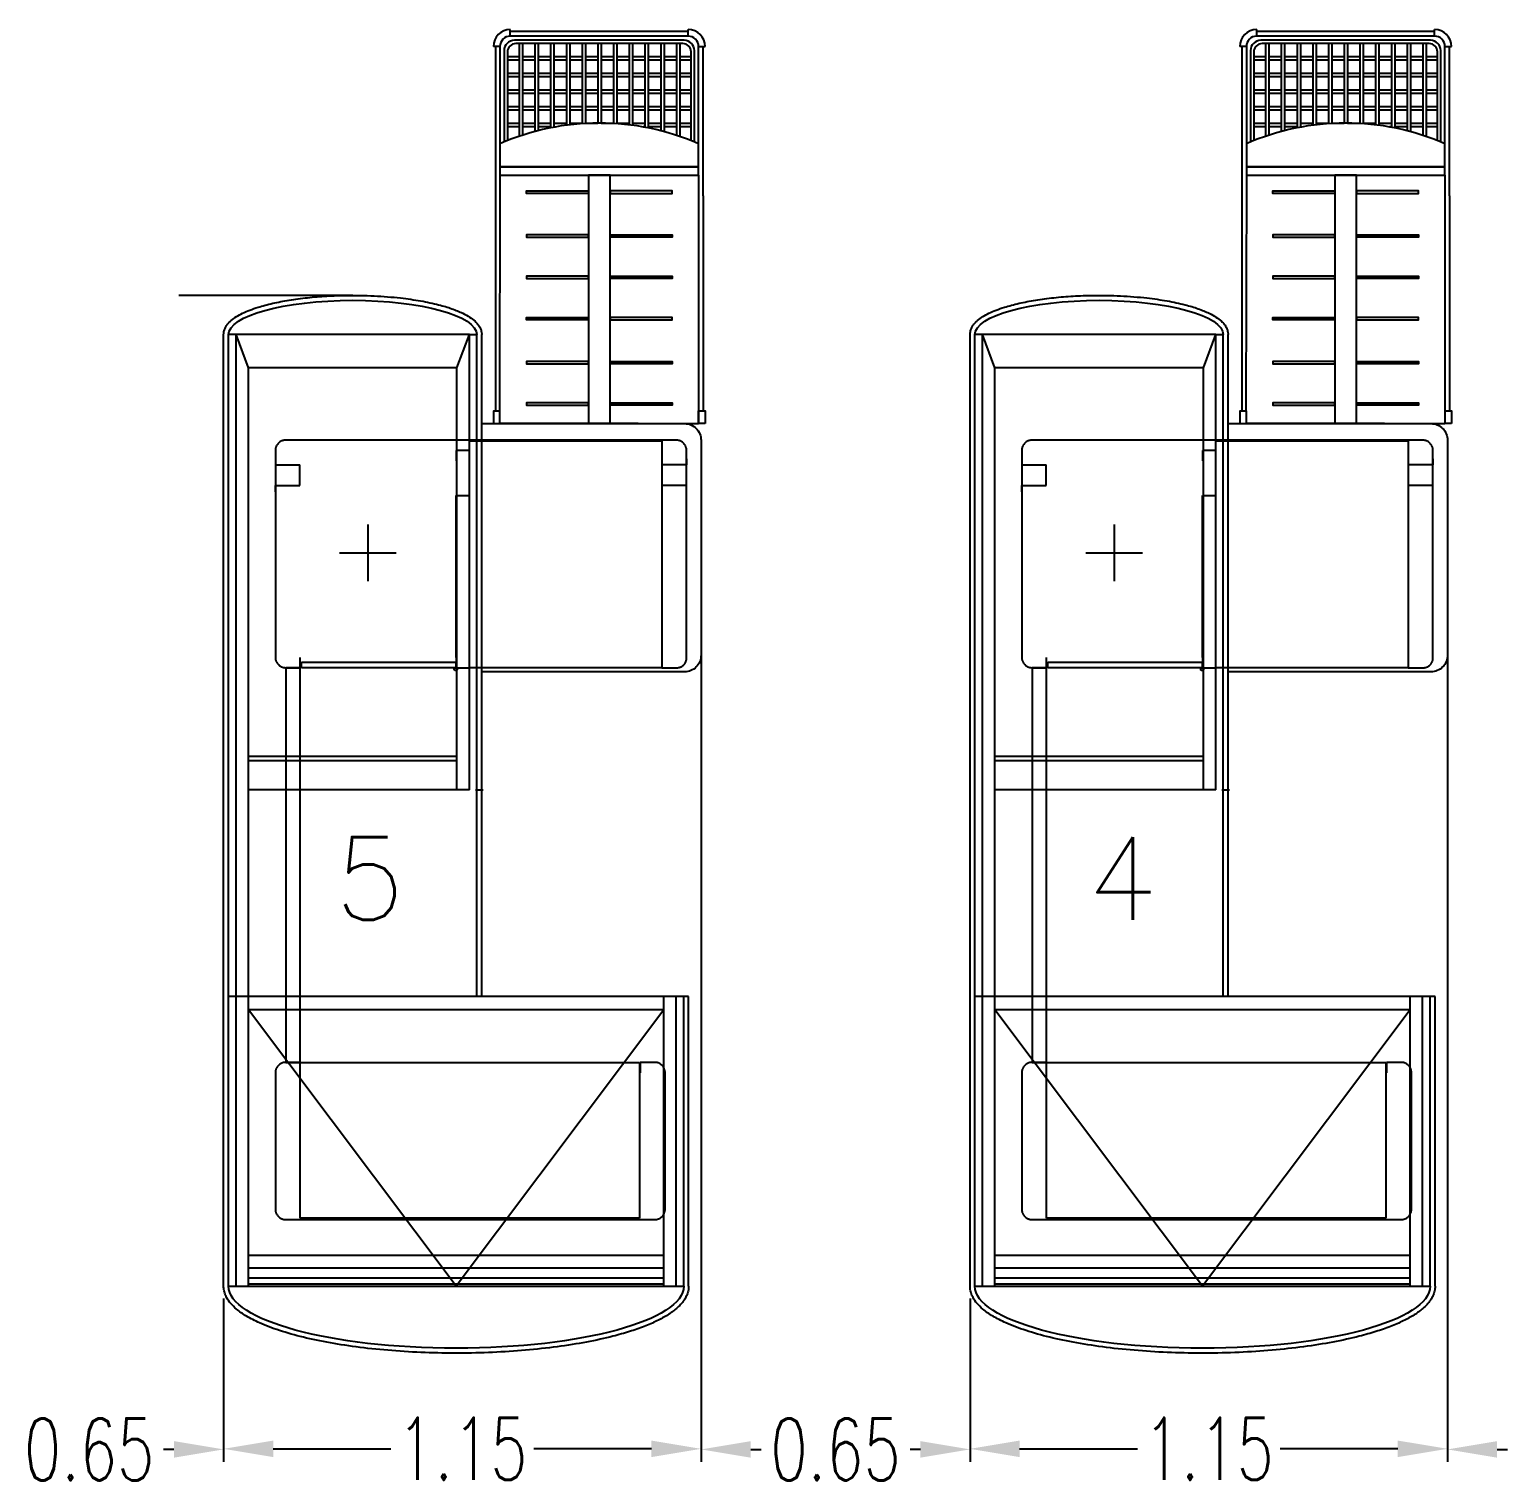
# Model space of a CAD drawing. Header units: millimetres. Extents: x -434 to 213, y 66 to 172.
# Drawn here: x 148.772 to 152.344, y 137.946 to 141.453 of the extents above; entities that cross this region are included whole.
import ezdxf

# ---------------------------------------------------------------- set-up
doc = ezdxf.new("R2010")
doc.units = ezdxf.units.MM
doc.linetypes.add('CENTER', pattern=[50.8, 31.75, -6.35, 6.35, -6.35])
doc.linetypes.add('DASHED', pattern=[0.75, 0.5, -0.25])
doc.styles.add('INOXI', font='romans.shx', dxfattribs={"width": 0.7, "height": 0.15})
doc.styles.add('ROMANS', font='ROMANS.SHX', dxfattribs={"width": 0.8, "height": 0.2})

msp = doc.modelspace()

# ---------------------------------------------------------------- linework, layer by layer
at = {"color": 8}
for p, q in [((149.9342, 141.437), (149.9342, 141.453)), ((150.3642, 141.437), (150.3642, 141.453)), ((151.7382, 141.437), (151.7382, 141.453)), ((152.1682, 141.437), (152.1682, 141.453)), ((150.3642, 141.448), (149.9342, 141.448)), ((150.3642, 141.437), (149.9342, 141.437)), ((150.3542, 141.427), (149.9442, 141.427)), ((150.3512, 141.419), (149.9472, 141.419)), ((149.9557, 141.419), (149.9557, 141.195)), ((149.9637, 141.419), (149.9637, 141.1977)), ((149.9937, 141.419), (149.9937, 141.2065)), ((150.0017, 141.419), (150.0017, 141.2086)), ((150.0317, 141.419), (150.0317, 141.2154)), ((150.0397, 141.419), (150.0397, 141.217)), ((150.0697, 141.419), (150.0697, 141.2217)), ((150.0777, 141.419), (150.0777, 141.2227)), ((150.1077, 141.419), (150.1077, 141.2256)), ((150.1157, 141.419), (150.1157, 141.2261)), ((150.1457, 141.419), (150.1457, 141.227)), ((150.1537, 141.419), (150.1537, 141.227)), ((150.1837, 141.419), (150.1837, 141.226)), ((150.1917, 141.419), (150.1917, 141.2255)), ((150.2217, 141.419), (150.2217, 141.2226)), ((150.2297, 141.419), (150.2297, 141.2216)), ((150.2597, 141.419), (150.2597, 141.2168)), ((150.2677, 141.419), (150.2677, 141.2152)), ((150.2977, 141.419), (150.2977, 141.2084)), ((150.3057, 141.419), (150.3057, 141.2063)), ((150.3357, 141.419), (150.3357, 141.1973)), ((150.3437, 141.419), (150.3437, 141.1947)), ((150.3437, 141.419), (150.3437, 141.1947)), ((150.3437, 141.419), (150.3437, 141.1947)), ((152.1682, 141.448), (151.7382, 141.448)), ((152.1682, 141.437), (151.7382, 141.437)), ((152.1582, 141.427), (151.7482, 141.427)), ((152.1552, 141.419), (151.7512, 141.419)), ((151.7597, 141.419), (151.7597, 141.195)), ((151.7677, 141.419), (151.7677, 141.1977)), ((151.7977, 141.419), (151.7977, 141.2065)), ((151.8057, 141.419), (151.8057, 141.2086)), ((151.8357, 141.419), (151.8357, 141.2154)), ((151.8437, 141.419), (151.8437, 141.217)), ((151.8737, 141.419), (151.8737, 141.2217)), ((151.8817, 141.419), (151.8817, 141.2227)), ((151.9117, 141.419), (151.9117, 141.2256)), ((151.9197, 141.419), (151.9197, 141.2261)), ((151.9497, 141.419), (151.9497, 141.227)), ((151.9577, 141.419), (151.9577, 141.227)), ((151.9877, 141.419), (151.9877, 141.226)), ((151.9957, 141.419), (151.9957, 141.2255)), ((152.0257, 141.419), (152.0257, 141.2226)), ((152.0337, 141.419), (152.0337, 141.2216)), ((152.0637, 141.419), (152.0637, 141.2168)), ((152.0717, 141.419), (152.0717, 141.2152)), ((152.1017, 141.419), (152.1017, 141.2084)), ((152.1097, 141.419), (152.1097, 141.2063)), ((152.1397, 141.419), (152.1397, 141.1973)), ((152.1477, 141.419), (152.1477, 141.1947)), ((152.1477, 141.419), (152.1477, 141.1947)), ((152.1477, 141.419), (152.1477, 141.1947)), ((149.9092, 141.412), (149.8932, 141.412)), ((149.8982, 141.412), (149.8982, 141.0509)), ((149.9092, 141.412), (149.9092, 141.177)), ((149.9192, 141.402), (149.9192, 141.1813)), ((149.9272, 141.399), (149.9272, 141.1845)), ((149.9557, 141.3867), (149.9272, 141.3867)), ((149.9937, 141.3867), (149.9637, 141.3867)), ((150.0317, 141.3867), (150.0017, 141.3867)), ((150.0697, 141.3867), (150.0397, 141.3867)), ((150.1077, 141.3867), (150.0777, 141.3867)), ((150.1457, 141.3867), (150.1157, 141.3867)), ((150.1837, 141.3867), (150.1537, 141.3867)), ((150.2217, 141.3867), (150.1917, 141.3867)), ((150.2597, 141.3867), (150.2297, 141.3867)), ((150.2977, 141.3867), (150.2677, 141.3867)), ((150.3357, 141.3867), (150.3057, 141.3867)), ((150.3712, 141.3867), (150.3437, 141.3867)), ((150.3712, 141.1845), (150.3712, 141.399)), ((150.3792, 141.1813), (150.3792, 141.402)), ((150.3892, 141.177), (150.3892, 141.412)), ((150.3892, 141.412), (150.4052, 141.412)), ((150.4002, 141.0509), (150.4002, 141.412)), ((151.7132, 141.412), (151.6972, 141.412)), ((151.7022, 141.412), (151.7022, 141.0509)), ((151.7132, 141.412), (151.7132, 141.177)), ((151.7232, 141.402), (151.7232, 141.1813)), ((151.7312, 141.399), (151.7312, 141.1845)), ((151.7597, 141.3867), (151.7312, 141.3867)), ((151.7977, 141.3867), (151.7677, 141.3867)), ((151.8357, 141.3867), (151.8057, 141.3867)), ((151.8737, 141.3867), (151.8437, 141.3867)), ((151.9117, 141.3867), (151.8817, 141.3867)), ((151.9497, 141.3867), (151.9197, 141.3867)), ((151.9877, 141.3867), (151.9577, 141.3867)), ((152.0257, 141.3867), (151.9957, 141.3867)), ((152.0637, 141.3867), (152.0337, 141.3867)), ((152.1017, 141.3867), (152.0717, 141.3867)), ((152.1397, 141.3867), (152.1097, 141.3867)), ((152.1752, 141.3867), (152.1477, 141.3867)), ((152.1752, 141.1845), (152.1752, 141.399)), ((152.1832, 141.1813), (152.1832, 141.402)), ((152.1932, 141.177), (152.1932, 141.412)), ((152.1932, 141.412), (152.2092, 141.412)), ((152.2042, 141.0509), (152.2042, 141.412)), ((149.9557, 141.3787), (149.9272, 141.3787)), ((149.9557, 141.3464), (149.9272, 141.3464)), ((149.9937, 141.3787), (149.9637, 141.3787)), ((149.9937, 141.3464), (149.9637, 141.3464)), ((150.0317, 141.3787), (150.0017, 141.3787)), ((150.0317, 141.3464), (150.0017, 141.3464)), ((150.0697, 141.3787), (150.0397, 141.3787)), ((150.0697, 141.3464), (150.0397, 141.3464)), ((150.1077, 141.3787), (150.0777, 141.3787)), ((150.1077, 141.3464), (150.0777, 141.3464)), ((150.1457, 141.3787), (150.1157, 141.3787)), ((150.1457, 141.3464), (150.1157, 141.3464)), ((150.1837, 141.3787), (150.1537, 141.3787)), ((150.1837, 141.3464), (150.1537, 141.3464)), ((150.2217, 141.3787), (150.1917, 141.3787)), ((150.2217, 141.3464), (150.1917, 141.3464)), ((150.2597, 141.3787), (150.2297, 141.3787)), ((150.2597, 141.3464), (150.2297, 141.3464)), ((150.2977, 141.3787), (150.2677, 141.3787)), ((150.2977, 141.3464), (150.2677, 141.3464)), ((150.3357, 141.3787), (150.3057, 141.3787)), ((150.3357, 141.3464), (150.3057, 141.3464)), ((150.3712, 141.3787), (150.3437, 141.3787)), ((150.3712, 141.3464), (150.3437, 141.3464)), ((151.7597, 141.3787), (151.7312, 141.3787)), ((151.7597, 141.3464), (151.7312, 141.3464)), ((151.7977, 141.3787), (151.7677, 141.3787)), ((151.7977, 141.3464), (151.7677, 141.3464)), ((151.8357, 141.3787), (151.8057, 141.3787)), ((151.8357, 141.3464), (151.8057, 141.3464)), ((151.8737, 141.3787), (151.8437, 141.3787)), ((151.8737, 141.3464), (151.8437, 141.3464)), ((151.9117, 141.3787), (151.8817, 141.3787)), ((151.9117, 141.3464), (151.8817, 141.3464)), ((151.9497, 141.3787), (151.9197, 141.3787)), ((151.9497, 141.3464), (151.9197, 141.3464)), ((151.9877, 141.3787), (151.9577, 141.3787)), ((151.9877, 141.3464), (151.9577, 141.3464)), ((152.0257, 141.3787), (151.9957, 141.3787)), ((152.0257, 141.3464), (151.9957, 141.3464)), ((152.0637, 141.3787), (152.0337, 141.3787)), ((152.0637, 141.3464), (152.0337, 141.3464)), ((152.1017, 141.3787), (152.0717, 141.3787)), ((152.1017, 141.3464), (152.0717, 141.3464)), ((152.1397, 141.3787), (152.1097, 141.3787)), ((152.1397, 141.3464), (152.1097, 141.3464)), ((152.1752, 141.3787), (152.1477, 141.3787)), ((152.1752, 141.3464), (152.1477, 141.3464)), ((149.9557, 141.3384), (149.9272, 141.3384)), ((149.9937, 141.3384), (149.9637, 141.3384)), ((150.0317, 141.3384), (150.0017, 141.3384)), ((150.0697, 141.3384), (150.0397, 141.3384)), ((150.1077, 141.3384), (150.0777, 141.3384)), ((150.1457, 141.3384), (150.1157, 141.3384)), ((150.1837, 141.3384), (150.1537, 141.3384)), ((150.2217, 141.3384), (150.1917, 141.3384)), ((150.2597, 141.3384), (150.2297, 141.3384)), ((150.2977, 141.3384), (150.2677, 141.3384)), ((150.3357, 141.3384), (150.3057, 141.3384)), ((150.3712, 141.3384), (150.3437, 141.3384)), ((151.7597, 141.3384), (151.7312, 141.3384)), ((151.7977, 141.3384), (151.7677, 141.3384)), ((151.8357, 141.3384), (151.8057, 141.3384)), ((151.8737, 141.3384), (151.8437, 141.3384)), ((151.9117, 141.3384), (151.8817, 141.3384)), ((151.9497, 141.3384), (151.9197, 141.3384)), ((151.9877, 141.3384), (151.9577, 141.3384)), ((152.0257, 141.3384), (151.9957, 141.3384)), ((152.0637, 141.3384), (152.0337, 141.3384)), ((152.1017, 141.3384), (152.0717, 141.3384)), ((152.1397, 141.3384), (152.1097, 141.3384)), ((152.1752, 141.3384), (152.1477, 141.3384)), ((149.9557, 141.3062), (149.9272, 141.3062)), ((149.9557, 141.2982), (149.9272, 141.2982)), ((149.9937, 141.3062), (149.9637, 141.3062)), ((149.9937, 141.2982), (149.9637, 141.2982)), ((150.0317, 141.3062), (150.0017, 141.3062)), ((150.0317, 141.2982), (150.0017, 141.2982)), ((150.0697, 141.3062), (150.0397, 141.3062)), ((150.0697, 141.2982), (150.0397, 141.2982)), ((150.1077, 141.3062), (150.0777, 141.3062)), ((150.1077, 141.2982), (150.0777, 141.2982)), ((150.1457, 141.3062), (150.1157, 141.3062)), ((150.1457, 141.2982), (150.1157, 141.2982)), ((150.1837, 141.3062), (150.1537, 141.3062)), ((150.1837, 141.2982), (150.1537, 141.2982)), ((150.2217, 141.3062), (150.1917, 141.3062)), ((150.2217, 141.2982), (150.1917, 141.2982)), ((150.2597, 141.3062), (150.2297, 141.3062)), ((150.2597, 141.2982), (150.2297, 141.2982)), ((150.2977, 141.3062), (150.2677, 141.3062)), ((150.2977, 141.2982), (150.2677, 141.2982)), ((150.3357, 141.3062), (150.3057, 141.3062)), ((150.3357, 141.2982), (150.3057, 141.2982)), ((150.3712, 141.3062), (150.3437, 141.3062)), ((150.3712, 141.2982), (150.3437, 141.2982)), ((151.7597, 141.3062), (151.7312, 141.3062)), ((151.7597, 141.2982), (151.7312, 141.2982)), ((151.7977, 141.3062), (151.7677, 141.3062)), ((151.7977, 141.2982), (151.7677, 141.2982)), ((151.8357, 141.3062), (151.8057, 141.3062)), ((151.8357, 141.2982), (151.8057, 141.2982)), ((151.8737, 141.3062), (151.8437, 141.3062)), ((151.8737, 141.2982), (151.8437, 141.2982)), ((151.9117, 141.3062), (151.8817, 141.3062)), ((151.9117, 141.2982), (151.8817, 141.2982)), ((151.9497, 141.3062), (151.9197, 141.3062)), ((151.9497, 141.2982), (151.9197, 141.2982)), ((151.9877, 141.3062), (151.9577, 141.3062)), ((151.9877, 141.2982), (151.9577, 141.2982)), ((152.0257, 141.3062), (151.9957, 141.3062)), ((152.0257, 141.2982), (151.9957, 141.2982)), ((152.0637, 141.3062), (152.0337, 141.3062)), ((152.0637, 141.2982), (152.0337, 141.2982)), ((152.1017, 141.3062), (152.0717, 141.3062)), ((152.1017, 141.2982), (152.0717, 141.2982)), ((152.1397, 141.3062), (152.1097, 141.3062)), ((152.1397, 141.2982), (152.1097, 141.2982)), ((152.1752, 141.3062), (152.1477, 141.3062)), ((152.1752, 141.2982), (152.1477, 141.2982)), ((149.9557, 141.2659), (149.9272, 141.2659)), ((149.9557, 141.2579), (149.9272, 141.2579)), ((149.9937, 141.2659), (149.9637, 141.2659)), ((149.9937, 141.2579), (149.9637, 141.2579)), ((150.0317, 141.2659), (150.0017, 141.2659)), ((150.0317, 141.2579), (150.0017, 141.2579)), ((150.0697, 141.2659), (150.0397, 141.2659)), ((150.0697, 141.2579), (150.0397, 141.2579)), ((150.1077, 141.2659), (150.0777, 141.2659)), ((150.1077, 141.2579), (150.0777, 141.2579)), ((150.1457, 141.2659), (150.1157, 141.2659)), ((150.1457, 141.2579), (150.1157, 141.2579)), ((150.1837, 141.2659), (150.1537, 141.2659)), ((150.1837, 141.2579), (150.1537, 141.2579)), ((150.2217, 141.2659), (150.1917, 141.2659)), ((150.2217, 141.2579), (150.1917, 141.2579)), ((150.2597, 141.2659), (150.2297, 141.2659)), ((150.2597, 141.2579), (150.2297, 141.2579)), ((150.2977, 141.2659), (150.2677, 141.2659)), ((150.2977, 141.2579), (150.2677, 141.2579)), ((150.3357, 141.2659), (150.3057, 141.2659)), ((150.3357, 141.2579), (150.3057, 141.2579)), ((150.3712, 141.2659), (150.3437, 141.2659)), ((150.3712, 141.2579), (150.3437, 141.2579)), ((151.7597, 141.2659), (151.7312, 141.2659)), ((151.7597, 141.2579), (151.7312, 141.2579)), ((151.7977, 141.2659), (151.7677, 141.2659)), ((151.7977, 141.2579), (151.7677, 141.2579)), ((151.8357, 141.2659), (151.8057, 141.2659)), ((151.8357, 141.2579), (151.8057, 141.2579)), ((151.8737, 141.2659), (151.8437, 141.2659)), ((151.8737, 141.2579), (151.8437, 141.2579)), ((151.9117, 141.2659), (151.8817, 141.2659)), ((151.9117, 141.2579), (151.8817, 141.2579)), ((151.9497, 141.2659), (151.9197, 141.2659)), ((151.9497, 141.2579), (151.9197, 141.2579)), ((151.9877, 141.2659), (151.9577, 141.2659)), ((151.9877, 141.2579), (151.9577, 141.2579)), ((152.0257, 141.2659), (151.9957, 141.2659)), ((152.0257, 141.2579), (151.9957, 141.2579)), ((152.0637, 141.2659), (152.0337, 141.2659)), ((152.0637, 141.2579), (152.0337, 141.2579)), ((152.1017, 141.2659), (152.0717, 141.2659)), ((152.1017, 141.2579), (152.0717, 141.2579)), ((152.1397, 141.2659), (152.1097, 141.2659)), ((152.1397, 141.2579), (152.1097, 141.2579)), ((152.1752, 141.2659), (152.1477, 141.2659)), ((152.1752, 141.2579), (152.1477, 141.2579)), ((149.9557, 141.2256), (149.9272, 141.2256)), ((149.9557, 141.2176), (149.9272, 141.2176)), ((149.9937, 141.2256), (149.9637, 141.2256)), ((149.9937, 141.2176), (149.9637, 141.2176)), ((150.0317, 141.2256), (150.0017, 141.2256)), ((150.0317, 141.2176), (150.0017, 141.2176)), ((150.0697, 141.2256), (150.0397, 141.2256)), ((150.1077, 141.2256), (150.0777, 141.2256)), ((150.1457, 141.2256), (150.1157, 141.2256)), ((150.1837, 141.2256), (150.1537, 141.2256)), ((150.2217, 141.2256), (150.1917, 141.2256)), ((150.2597, 141.2256), (150.2297, 141.2256)), ((150.2597, 141.2176), (150.2553, 141.2176)), ((150.2977, 141.2256), (150.2677, 141.2256)), ((150.2977, 141.2176), (150.2677, 141.2176)), ((150.3357, 141.2256), (150.3057, 141.2256)), ((150.3357, 141.2176), (150.3057, 141.2176)), ((150.3712, 141.2256), (150.3437, 141.2256)), ((150.3712, 141.2176), (150.3437, 141.2176)), ((151.7597, 141.2256), (151.7312, 141.2256)), ((151.7597, 141.2176), (151.7312, 141.2176)), ((151.7977, 141.2256), (151.7677, 141.2256)), ((151.7977, 141.2176), (151.7677, 141.2176)), ((151.8357, 141.2256), (151.8057, 141.2256)), ((151.8357, 141.2176), (151.8057, 141.2176)), ((151.8737, 141.2256), (151.8437, 141.2256)), ((151.9117, 141.2256), (151.8817, 141.2256)), ((151.9497, 141.2256), (151.9197, 141.2256)), ((151.9877, 141.2256), (151.9577, 141.2256)), ((152.0257, 141.2256), (151.9957, 141.2256)), ((152.0637, 141.2256), (152.0337, 141.2256)), ((152.0637, 141.2176), (152.0593, 141.2176)), ((152.1017, 141.2256), (152.0717, 141.2256)), ((152.1017, 141.2176), (152.0717, 141.2176)), ((152.1397, 141.2256), (152.1097, 141.2256)), ((152.1397, 141.2176), (152.1097, 141.2176)), ((152.1752, 141.2256), (152.1477, 141.2256)), ((152.1752, 141.2176), (152.1477, 141.2176)), ((149.9092, 141.177), (149.9092, 141.101)), ((149.9292, 141.1853), (149.9272, 141.1853)), ((150.3712, 141.1853), (150.3692, 141.1853)), ((150.3892, 141.101), (150.3892, 141.177)), ((151.7132, 141.177), (151.7132, 141.101)), ((151.7332, 141.1853), (151.7312, 141.1853)), ((152.1752, 141.1853), (152.1732, 141.1853)), ((152.1932, 141.101), (152.1932, 141.177)), ((149.9092, 141.101), (149.9082, 140.5305)), ((149.9092, 141.121), (150.3892, 141.121)), ((150.3892, 141.121), (149.9092, 141.121)), ((149.9092, 141.101), (150.3892, 141.101)), ((149.9092, 141.101), (150.3892, 141.101)), ((150.3892, 141.101), (150.3892, 140.501)), ((151.7132, 141.101), (151.7122, 140.5305)), ((151.7132, 141.121), (152.1932, 141.121)), ((152.1932, 141.121), (151.7132, 141.121)), ((151.7132, 141.101), (152.1932, 141.101)), ((151.7132, 141.101), (152.1932, 141.101)), ((152.1932, 141.101), (152.1932, 140.501)), ((149.8982, 141.0509), (149.8982, 140.5305)), ((150.4002, 141.0509), (150.4002, 140.531)), ((151.7022, 141.0509), (151.7022, 140.5305)), ((152.2042, 141.0509), (152.2042, 140.531)), ((149.5533, 140.8105), (149.1327, 140.8105)), ((149.2413, 138.4155), (149.2413, 140.7155)), ((149.2533, 138.4155), (149.2533, 140.7155)), ((149.2713, 140.7155), (149.2533, 140.7155)), ((149.2713, 138.4155), (149.2713, 140.7155)), ((149.8353, 140.7155), (149.2713, 140.7155)), ((149.3013, 140.6355), (149.2713, 140.7155)), ((149.8053, 140.6355), (149.8353, 140.7155)), ((149.8353, 139.6155), (149.8353, 140.7155)), ((149.8353, 140.7155), (149.8533, 140.7155)), ((149.8533, 139.1155), (149.8533, 140.7155)), ((149.8653, 139.1155), (149.8653, 140.7155)), ((151.0453, 138.4155), (151.0453, 140.7155)), ((151.0573, 138.4155), (151.0573, 140.7155)), ((151.0753, 140.7155), (151.0573, 140.7155)), ((151.0753, 138.4155), (151.0753, 140.7155)), ((151.6393, 140.7155), (151.0753, 140.7155)), ((151.1053, 140.6355), (151.0753, 140.7155)), ((151.6093, 140.6355), (151.6393, 140.7155)), ((151.6393, 139.6155), (151.6393, 140.7155)), ((151.6393, 140.7155), (151.6573, 140.7155)), ((151.6573, 139.1155), (151.6573, 140.7155)), ((151.6693, 139.1155), (151.6693, 140.7155)), ((149.3013, 138.4155), (149.3013, 140.6355)), ((149.8053, 140.6355), (149.3013, 140.6355)), ((149.8053, 139.6155), (149.8053, 140.6355)), ((151.1053, 138.4155), (151.1053, 140.6355)), ((151.6093, 140.6355), (151.1053, 140.6355)), ((151.6093, 139.6155), (151.6093, 140.6355)), ((149.9092, 140.501), (150.3892, 140.501)), ((149.9092, 140.501), (150.3892, 140.501)), ((149.9092, 140.501), (150.3892, 140.501)), ((149.9092, 140.501), (150.3892, 140.501)), ((151.7132, 140.501), (152.1932, 140.501)), ((151.7132, 140.501), (152.1932, 140.501)), ((151.7132, 140.501), (152.1932, 140.501)), ((151.7132, 140.501), (152.1932, 140.501)), ((150.3953, 140.0255), (150.3953, 137.9909)), ((152.1993, 140.0255), (152.1993, 137.9909)), ((150.3953, 139.9105), (150.3953, 137.9923)), ((152.1993, 139.9105), (152.1993, 137.9923)), ((149.8053, 139.6955), (149.3013, 139.6955)), ((149.8053, 139.6855), (149.3013, 139.6855)), ((151.6093, 139.6955), (151.1053, 139.6955)), ((151.6093, 139.6855), (151.1053, 139.6855)), ((149.8353, 139.6155), (149.3013, 139.6155)), ((149.8503, 139.6155), (149.8683, 139.6155)), ((151.6393, 139.6155), (151.1053, 139.6155)), ((151.6543, 139.6155), (151.6723, 139.6155)), ((150.3653, 139.1155), (149.2533, 139.1155)), ((150.3053, 138.4155), (150.3053, 139.1155)), ((150.3353, 138.4155), (150.3353, 139.1155)), ((150.3533, 138.4155), (150.3533, 139.1155)), ((150.3653, 138.4155), (150.3653, 139.1155)), ((152.1693, 139.1155), (151.0573, 139.1155)), ((152.1093, 138.4155), (152.1093, 139.1155)), ((152.1393, 138.4155), (152.1393, 139.1155)), ((152.1573, 138.4155), (152.1573, 139.1155)), ((152.1693, 138.4155), (152.1693, 139.1155)), ((150.3053, 139.0835), (149.3013, 139.0835)), ((149.8033, 138.4155), (149.3013, 139.0835)), ((150.3053, 139.0835), (149.8033, 138.4155)), ((152.1093, 139.0835), (151.1053, 139.0835)), ((151.6073, 138.4155), (151.1053, 139.0835)), ((152.1093, 139.0835), (151.6073, 138.4155)), ((149.3013, 138.4905), (150.3053, 138.4905)), ((151.1053, 138.4905), (152.1093, 138.4905)), ((149.3013, 138.4596), (150.3053, 138.4596)), ((151.1053, 138.4596), (152.1093, 138.4596)), ((149.2533, 138.4155), (150.3533, 138.4155)), ((149.3013, 138.436), (150.3053, 138.436)), ((149.3013, 138.4213), (150.3053, 138.4213)), ((151.0573, 138.4155), (152.1573, 138.4155)), ((151.1053, 138.436), (152.1093, 138.436)), ((151.1053, 138.4213), (152.1093, 138.4213)), ((149.2413, 138.3855), (149.2413, 137.9923)), ((149.2413, 138.3855), (149.2413, 137.9909)), ((151.0453, 138.3855), (151.0453, 137.9923)), ((151.0453, 138.3855), (151.0453, 137.9909)), ((149.3613, 138.0223), (149.6458, 138.0223)), ((150.2753, 138.0223), (149.9908, 138.0223)), ((151.1653, 138.0223), (151.4498, 138.0223)), ((152.0793, 138.0223), (151.7948, 138.0223)), ((149.1213, 138.0209), (149.0963, 138.0209)), ((150.5153, 138.0209), (150.5403, 138.0209)), ((150.9253, 138.0209), (150.9003, 138.0209)), ((152.3193, 138.0209), (152.3443, 138.0209))]:
    msp.add_line(p, q, dxfattribs=at)
at = {"color": 8, "linetype": 'Continuous'}
for p, q in [((150.2432, 140.501), (149.9092, 140.501)), ((152.0472, 140.501), (151.7132, 140.501))]:
    msp.add_line(p, q, dxfattribs=at)
at = {"color": 8, "linetype": 'DASHED', "ltscale": 5}
for p, q in [((149.3663, 140.4155), (149.3663, 140.4005)), ((150.3603, 140.4155), (150.3603, 140.4005)), ((151.1703, 140.4155), (151.1703, 140.4005)), ((152.1643, 140.4155), (152.1643, 140.4005)), ((149.3663, 140.4005), (149.4253, 140.4005)), ((149.4253, 140.3505), (149.4253, 140.4005)), ((150.3013, 140.3505), (150.3013, 140.4005)), ((150.3603, 140.4005), (150.3013, 140.4005)), ((151.1703, 140.4005), (151.2293, 140.4005)), ((151.2293, 140.3505), (151.2293, 140.4005)), ((152.1053, 140.3505), (152.1053, 140.4005)), ((152.1643, 140.4005), (152.1053, 140.4005)), ((149.3663, 140.3355), (149.3663, 140.3505)), ((149.3663, 140.3505), (149.4253, 140.3505)), ((150.3603, 140.3505), (150.3013, 140.3505)), ((150.3603, 140.3355), (150.3603, 140.3505)), ((151.1703, 140.3355), (151.1703, 140.3505)), ((151.1703, 140.3505), (151.2293, 140.3505)), ((152.1643, 140.3505), (152.1053, 140.3505)), ((152.1643, 140.3355), (152.1643, 140.3505)), ((149.8033, 139.9355), (149.8033, 140.3265)), ((149.8033, 140.3265), (149.8353, 140.3265)), ((151.6073, 139.9355), (151.6073, 140.3265)), ((151.6073, 140.3265), (151.6393, 140.3265))]:
    msp.add_line(p, q, dxfattribs=at)
at = {"color": 8, "linetype": 'CENTER'}
for p, q in [((149.5897, 140.2569), (149.5897, 140.1198)), ((151.3937, 140.2569), (151.3937, 140.1198)), ((149.5211, 140.1883), (149.6583, 140.1883)), ((151.3251, 140.1883), (151.4623, 140.1883))]:
    msp.add_line(p, q, dxfattribs=at)
at = {"color": 8}
for points in [[(150.1752, 140.501), (150.1752, 141.101), (150.1232, 141.101), (150.1232, 140.501)], [(151.9792, 140.501), (151.9792, 141.101), (151.9272, 141.101), (151.9272, 140.501)], [(150.1232, 141.063), (150.1232, 141.057), (149.9732, 141.057), (149.9732, 141.063)], [(150.1752, 141.063), (150.1752, 141.057), (150.3252, 141.057), (150.3252, 141.063)], [(151.9272, 141.063), (151.9272, 141.057), (151.7772, 141.057), (151.7772, 141.063)], [(151.9792, 141.063), (151.9792, 141.057), (152.1292, 141.057), (152.1292, 141.063)], [(150.1232, 140.951), (150.1232, 140.957), (149.9732, 140.957), (149.9732, 140.951)], [(150.1752, 140.951), (150.1752, 140.957), (150.3252, 140.957), (150.3252, 140.951)], [(151.9272, 140.951), (151.9272, 140.957), (151.7772, 140.957), (151.7772, 140.951)], [(151.9792, 140.951), (151.9792, 140.957), (152.1292, 140.957), (152.1292, 140.951)], [(150.1232, 140.851), (150.1232, 140.857), (149.9732, 140.857), (149.9732, 140.851)], [(150.1752, 140.851), (150.1752, 140.857), (150.3252, 140.857), (150.3252, 140.851)], [(151.9272, 140.851), (151.9272, 140.857), (151.7772, 140.857), (151.7772, 140.851)], [(151.9792, 140.851), (151.9792, 140.857), (152.1292, 140.857), (152.1292, 140.851)], [(150.1232, 140.757), (150.1232, 140.751), (149.9732, 140.751), (149.9732, 140.757)], [(150.1752, 140.757), (150.1752, 140.751), (150.3252, 140.751), (150.3252, 140.757)], [(151.9272, 140.757), (151.9272, 140.751), (151.7772, 140.751), (151.7772, 140.757)], [(151.9792, 140.757), (151.9792, 140.751), (152.1292, 140.751), (152.1292, 140.757)], [(150.1232, 140.645), (150.1232, 140.651), (149.9732, 140.651), (149.9732, 140.645)], [(150.1752, 140.645), (150.1752, 140.651), (150.3252, 140.651), (150.3252, 140.645)], [(151.9272, 140.645), (151.9272, 140.651), (151.7772, 140.651), (151.7772, 140.645)], [(151.9792, 140.645), (151.9792, 140.651), (152.1292, 140.651), (152.1292, 140.645)], [(149.8932, 140.5005), (149.9092, 140.5005), (149.9092, 140.5305), (149.8932, 140.5305)], [(150.1232, 140.545), (150.1232, 140.551), (149.9732, 140.551), (149.9732, 140.545)], [(150.1232, 140.545), (150.1232, 140.551), (149.9732, 140.551), (149.9732, 140.545)], [(150.1752, 140.545), (150.1752, 140.551), (150.3252, 140.551), (150.3252, 140.545)], [(150.1752, 140.545), (150.1752, 140.551), (150.3252, 140.551), (150.3252, 140.545)], [(150.4054, 140.501), (150.3894, 140.501), (150.3894, 140.531), (150.4054, 140.531)], [(151.6972, 140.5005), (151.7132, 140.5005), (151.7132, 140.5305), (151.6972, 140.5305)], [(151.9272, 140.545), (151.9272, 140.551), (151.7772, 140.551), (151.7772, 140.545)], [(151.9272, 140.545), (151.9272, 140.551), (151.7772, 140.551), (151.7772, 140.545)], [(151.9792, 140.545), (151.9792, 140.551), (152.1292, 140.551), (152.1292, 140.545)], [(151.9792, 140.545), (151.9792, 140.551), (152.1292, 140.551), (152.1292, 140.545)], [(152.2094, 140.501), (152.1934, 140.501), (152.1934, 140.531), (152.2094, 140.531)]]:
    msp.add_lwpolyline(points, close=True, dxfattribs=at)
for points in [[(150.3553, 139.9005), (149.8653, 139.9005), (149.8653, 140.5005), (150.3553, 140.5005, -0.414214), (150.3953, 140.4605), (150.3953, 139.9405, -0.414214)], [(152.1593, 139.9005), (151.6693, 139.9005), (151.6693, 140.5005), (152.1593, 140.5005, -0.414214), (152.1993, 140.4605), (152.1993, 139.9405, -0.414214)]]:
    msp.add_lwpolyline(points, format="xyb", close=True, dxfattribs=at)
at = {"color": 8, "linetype": 'DASHED', "ltscale": 5}
for points in [[(150.3603, 139.9355), (150.3603, 140.4355, 0.414214), (150.3353, 140.4605), (149.3913, 140.4605, 0.414214), (149.3663, 140.4355), (149.3663, 139.9355, 0.414214), (149.3913, 139.9105), (149.4263, 139.9105), (149.4263, 139.9355)], [(152.1643, 139.9355), (152.1643, 140.4355, 0.414214), (152.1393, 140.4605), (151.1953, 140.4605, 0.414214), (151.1703, 140.4355), (151.1703, 139.9355, 0.414214), (151.1953, 139.9105), (151.2303, 139.9105), (151.2303, 139.9355)], [(149.4263, 138.9315), (149.4263, 138.9565), (149.3913, 138.9565, 0.414214), (149.3663, 138.9315), (149.3663, 138.6015, 0.414214), (149.3913, 138.5765), (150.2833, 138.5765, 0.414214), (150.3083, 138.6015), (150.3083, 138.9315, 0.414214), (150.2833, 138.9565), (150.2483, 138.9565), (150.2483, 138.9315)], [(151.2303, 138.9315), (151.2303, 138.9565), (151.1953, 138.9565, 0.414214), (151.1703, 138.9315), (151.1703, 138.6015, 0.414214), (151.1953, 138.5765), (152.0873, 138.5765, 0.414214), (152.1123, 138.6015), (152.1123, 138.9315, 0.414214), (152.0873, 138.9565), (152.0523, 138.9565), (152.0523, 138.9315)]]:
    msp.add_lwpolyline(points, format="xyb", dxfattribs=at)
for points in [[(150.3003, 139.9105), (149.8353, 139.9105), (149.8353, 140.4585), (150.3003, 140.4585)], [(152.1043, 139.9105), (151.6393, 139.9105), (151.6393, 140.4585), (152.1043, 140.4585)], [(149.4293, 139.9105), (149.4293, 139.9235), (149.8023, 139.9235), (149.8023, 139.9105)], [(151.2333, 139.9105), (151.2333, 139.9235), (151.6063, 139.9235), (151.6063, 139.9105)], [(149.4263, 138.9565), (149.4263, 139.9105), (149.3913, 139.9105), (149.3913, 138.9565)], [(151.2303, 138.9565), (151.2303, 139.9105), (151.1953, 139.9105), (151.1953, 138.9565)], [(149.4263, 138.5795), (149.4263, 138.9565), (150.2463, 138.9565), (150.2463, 138.5795)], [(151.2303, 138.5795), (151.2303, 138.9565), (152.0503, 138.9565), (152.0503, 138.5795)]]:
    msp.add_lwpolyline(points, close=True, dxfattribs=at)
for points in [[(149.8033, 139.9355), (149.8033, 139.9105), (149.8353, 139.9105), (149.8353, 140.4355), (149.8033, 140.4355), (149.8033, 140.4105)], [(151.6073, 139.9355), (151.6073, 139.9105), (151.6393, 139.9105), (151.6393, 140.4355), (151.6073, 140.4355), (151.6073, 140.4105)], [(150.3003, 139.9355), (150.3003, 139.9105), (150.3353, 139.9105)], [(152.1043, 139.9355), (152.1043, 139.9105), (152.1393, 139.9105)]]:
    msp.add_lwpolyline(points, dxfattribs=at)
for centre in [(149.8023, 139.907), (151.6063, 139.907)]:
    msp.add_circle(centre, 0.0035, dxfattribs=at)
at = {"color": 8}
for centre, radius, start, end in [((149.9342, 141.412), 0.041, 90, 180), ((150.3642, 141.412), 0.041, 0, 90), ((151.7382, 141.412), 0.041, 90, 180), ((152.1682, 141.412), 0.041, 0, 90), ((149.9342, 141.412), 0.025, 90, 180), ((149.9442, 141.402), 0.025, 90, 180), ((149.9472, 141.399), 0.02, 90, 180), ((150.3512, 141.399), 0.02, 0, 90), ((150.3542, 141.402), 0.025, 0, 90), ((150.3642, 141.412), 0.025, 0, 90), ((151.7382, 141.412), 0.025, 90, 180), ((151.7482, 141.402), 0.025, 90, 180), ((151.7512, 141.399), 0.02, 90, 180), ((152.1552, 141.399), 0.02, 0, 90), ((152.1582, 141.402), 0.025, 0, 90), ((152.1682, 141.412), 0.025, 0, 90), ((150.1492, 140.626), 0.601, 66.4634, 113.5366), ((151.9532, 140.626), 0.601, 66.4634, 113.5366)]:
    msp.add_arc(centre, radius, start, end, dxfattribs=at)
at = {"color": 8, "linetype": 'DASHED', "ltscale": 5}
for centre in [(150.3368, 139.9339), (152.1408, 139.9339)]:
    msp.add_arc(centre, 0.0235, 266.1468, 3.8532, dxfattribs=at)
at = {"color": 8, "extrusion": (0, 0, -1)}
for centre, major_axis, ratio in [((149.5533, 140.7155), (0.3, 0), 0.276667), ((151.3573, 140.7155), (0.3, 0), 0.276667), ((149.8033, 138.4155), (-0.55, 0), 0.272727), ((151.6073, 138.4155), (-0.55, 0), 0.272727)]:
    msp.add_ellipse(centre, major_axis=major_axis, ratio=ratio, start_param=3.141593, end_param=6.283185, dxfattribs=at)
at = {"color": 8}
for points, knots in [([(149.2413, 140.7155), (149.2413, 140.7181), (149.2416, 140.7207), (149.2427, 140.7258), (149.2436, 140.7283), (149.2457, 140.7331), (149.247, 140.7354), (149.25, 140.7398), (149.2517, 140.742), (149.2555, 140.7461), (149.2575, 140.748), (149.2634, 140.7531), (149.2676, 140.7561), (149.2767, 140.7619), (149.2817, 140.7646), (149.2925, 140.7699), (149.2983, 140.7724), (149.3108, 140.7773), (149.3175, 140.7796), (149.3354, 140.7852), (149.3473, 140.7884), (149.3726, 140.7942), (149.386, 140.7968), (149.4142, 140.8013), (149.4289, 140.8033), (149.4592, 140.8065), (149.4748, 140.8078), (149.5065, 140.8096), (149.5226, 140.8102), (149.5609, 140.8107), (149.5832, 140.8103), (149.6269, 140.8082), (149.6483, 140.8065), (149.6858, 140.8023), (149.7021, 140.7999), (149.7329, 140.7944), (149.7475, 140.7913), (149.7724, 140.7849), (149.783, 140.7817), (149.8025, 140.7748), (149.8114, 140.7712), (149.8254, 140.7644), (149.8309, 140.7613), (149.8407, 140.7549), (149.8452, 140.7515), (149.8517, 140.7455), (149.854, 140.7429), (149.8582, 140.7375), (149.86, 140.7347), (149.8625, 140.7294), (149.8634, 140.7271), (149.8647, 140.7222), (149.8651, 140.7197), (149.8653, 140.7166), (149.8653, 140.7161), (149.8653, 140.7155)], [0, 0, 0, 0, 0.062074, 0.062074, 0.124147, 0.124147, 0.186221, 0.186221, 0.248295, 0.248295, 0.310369, 0.310369, 0.413242, 0.413242, 0.516116, 0.516116, 0.618989, 0.618989, 0.721863, 0.721863, 0.882096, 0.882096, 1.042328, 1.042328, 1.202561, 1.202561, 1.362794, 1.362794, 1.523026, 1.523026, 1.742277, 1.742277, 1.961528, 1.961528, 2.141779, 2.141779, 2.32203, 2.32203, 2.473499, 2.473499, 2.624968, 2.624968, 2.73885, 2.73885, 2.852732, 2.852732, 2.930777, 2.930777, 3.008822, 3.008822, 3.068733, 3.068733, 3.128645, 3.128645, 3.141593, 3.141593, 3.141593, 3.141593]), ([(151.0453, 140.7155), (151.0453, 140.7181), (151.0456, 140.7207), (151.0467, 140.7258), (151.0476, 140.7283), (151.0497, 140.7331), (151.051, 140.7354), (151.054, 140.7398), (151.0557, 140.742), (151.0595, 140.7461), (151.0615, 140.748), (151.0674, 140.7531), (151.0716, 140.7561), (151.0807, 140.7619), (151.0857, 140.7646), (151.0965, 140.7699), (151.1023, 140.7724), (151.1148, 140.7773), (151.1215, 140.7796), (151.1394, 140.7852), (151.1513, 140.7884), (151.1766, 140.7942), (151.19, 140.7968), (151.2182, 140.8013), (151.2329, 140.8033), (151.2632, 140.8065), (151.2788, 140.8078), (151.3105, 140.8096), (151.3266, 140.8102), (151.3649, 140.8107), (151.3872, 140.8103), (151.4309, 140.8082), (151.4523, 140.8065), (151.4898, 140.8023), (151.5061, 140.7999), (151.5369, 140.7944), (151.5515, 140.7913), (151.5764, 140.7849), (151.587, 140.7817), (151.6065, 140.7748), (151.6154, 140.7712), (151.6294, 140.7644), (151.6349, 140.7613), (151.6447, 140.7549), (151.6492, 140.7515), (151.6557, 140.7455), (151.658, 140.7429), (151.6622, 140.7375), (151.664, 140.7347), (151.6665, 140.7294), (151.6674, 140.7271), (151.6687, 140.7222), (151.6691, 140.7197), (151.6693, 140.7166), (151.6693, 140.7161), (151.6693, 140.7155)], [0, 0, 0, 0, 0.062074, 0.062074, 0.124147, 0.124147, 0.186221, 0.186221, 0.248295, 0.248295, 0.310369, 0.310369, 0.413242, 0.413242, 0.516116, 0.516116, 0.618989, 0.618989, 0.721863, 0.721863, 0.882096, 0.882096, 1.042328, 1.042328, 1.202561, 1.202561, 1.362794, 1.362794, 1.523026, 1.523026, 1.742277, 1.742277, 1.961528, 1.961528, 2.141779, 2.141779, 2.32203, 2.32203, 2.473499, 2.473499, 2.624968, 2.624968, 2.73885, 2.73885, 2.852732, 2.852732, 2.930777, 2.930777, 3.008822, 3.008822, 3.068733, 3.068733, 3.128645, 3.128645, 3.141593, 3.141593, 3.141593, 3.141593]), ([(150.3653, 138.4155), (150.3653, 138.4116), (150.3648, 138.4076), (150.3631, 138.3999), (150.3618, 138.3961), (150.3585, 138.3887), (150.3564, 138.3851), (150.3517, 138.378), (150.349, 138.3746), (150.3429, 138.3679), (150.3395, 138.3647), (150.3297, 138.3561), (150.3226, 138.351), (150.3069, 138.341), (150.2981, 138.3362), (150.2791, 138.3269), (150.2687, 138.3224), (150.2465, 138.3138), (150.2347, 138.3096), (150.2095, 138.3017), (150.1962, 138.298), (150.1622, 138.2893), (150.1408, 138.2846), (150.0956, 138.2761), (150.0719, 138.2723), (150.0228, 138.2657), (149.9973, 138.2629), (149.9452, 138.2584), (149.9185, 138.2566), (149.8646, 138.2543), (149.8373, 138.2536), (149.7826, 138.2534), (149.7553, 138.2539), (149.7011, 138.2559), (149.6743, 138.2575), (149.6218, 138.2617), (149.5961, 138.2643), (149.5464, 138.2705), (149.5224, 138.2742), (149.4766, 138.2824), (149.4547, 138.2869), (149.4136, 138.2969), (149.3944, 138.3024), (149.359, 138.314), (149.3428, 138.3202), (149.3168, 138.3319), (149.3063, 138.3372), (149.2876, 138.3484), (149.2793, 138.3542), (149.2671, 138.3645), (149.2625, 138.369), (149.2547, 138.3781), (149.2513, 138.3829), (149.2467, 138.3914), (149.2451, 138.3951), (149.2427, 138.4026), (149.2419, 138.4064), (149.2414, 138.412), (149.2413, 138.4138), (149.2413, 138.4155)], [3.141593, 3.141593, 3.141593, 3.141593, 3.202448, 3.202448, 3.263303, 3.263303, 3.324159, 3.324159, 3.385014, 3.385014, 3.445869, 3.445869, 3.548594, 3.548594, 3.651319, 3.651319, 3.754044, 3.754044, 3.856769, 3.856769, 3.959494, 3.959494, 4.107655, 4.107655, 4.255815, 4.255815, 4.403976, 4.403976, 4.552137, 4.552137, 4.700298, 4.700298, 4.848458, 4.848458, 4.996619, 4.996619, 5.14478, 5.14478, 5.292941, 5.292941, 5.441102, 5.441102, 5.589262, 5.589262, 5.737423, 5.737423, 5.854094, 5.854094, 5.970764, 5.970764, 6.053471, 6.053471, 6.136178, 6.136178, 6.196137, 6.196137, 6.256095, 6.256095, 6.283185, 6.283185, 6.283185, 6.283185]), ([(152.1693, 138.4155), (152.1693, 138.4116), (152.1688, 138.4076), (152.1671, 138.3999), (152.1658, 138.3961), (152.1625, 138.3887), (152.1604, 138.3851), (152.1557, 138.378), (152.153, 138.3746), (152.1469, 138.3679), (152.1435, 138.3647), (152.1337, 138.3561), (152.1266, 138.351), (152.1109, 138.341), (152.1021, 138.3362), (152.0831, 138.3269), (152.0727, 138.3224), (152.0505, 138.3138), (152.0387, 138.3096), (152.0135, 138.3017), (152.0002, 138.298), (151.9662, 138.2893), (151.9448, 138.2846), (151.8996, 138.2761), (151.8759, 138.2723), (151.8268, 138.2657), (151.8013, 138.2629), (151.7492, 138.2584), (151.7225, 138.2566), (151.6686, 138.2543), (151.6413, 138.2536), (151.5866, 138.2534), (151.5593, 138.2539), (151.5051, 138.2559), (151.4783, 138.2575), (151.4258, 138.2617), (151.4001, 138.2643), (151.3504, 138.2705), (151.3264, 138.2742), (151.2806, 138.2824), (151.2587, 138.2869), (151.2176, 138.2969), (151.1984, 138.3024), (151.163, 138.314), (151.1468, 138.3202), (151.1208, 138.3319), (151.1103, 138.3372), (151.0916, 138.3484), (151.0833, 138.3542), (151.0711, 138.3645), (151.0665, 138.369), (151.0587, 138.3781), (151.0553, 138.3829), (151.0507, 138.3914), (151.0491, 138.3951), (151.0467, 138.4026), (151.0459, 138.4064), (151.0454, 138.412), (151.0453, 138.4138), (151.0453, 138.4155)], [3.141593, 3.141593, 3.141593, 3.141593, 3.202448, 3.202448, 3.263303, 3.263303, 3.324159, 3.324159, 3.385014, 3.385014, 3.445869, 3.445869, 3.548594, 3.548594, 3.651319, 3.651319, 3.754044, 3.754044, 3.856769, 3.856769, 3.959494, 3.959494, 4.107655, 4.107655, 4.255815, 4.255815, 4.403976, 4.403976, 4.552137, 4.552137, 4.700298, 4.700298, 4.848458, 4.848458, 4.996619, 4.996619, 5.14478, 5.14478, 5.292941, 5.292941, 5.441102, 5.441102, 5.589262, 5.589262, 5.737423, 5.737423, 5.854094, 5.854094, 5.970764, 5.970764, 6.053471, 6.053471, 6.136178, 6.136178, 6.196137, 6.196137, 6.256095, 6.256095, 6.283185, 6.283185, 6.283185, 6.283185])]:
    msp.add_open_spline(points, degree=3, knots=knots, dxfattribs=at)
for points in [[(149.1213, 138.0409), (149.1213, 138.0009), (149.2413, 138.0209)], [(149.3613, 138.0423), (149.3613, 138.0023), (149.2413, 138.0223)], [(150.2753, 138.0423), (150.2753, 138.0023), (150.3953, 138.0223)], [(150.5153, 138.0409), (150.5153, 138.0009), (150.3953, 138.0209)], [(150.9253, 138.0409), (150.9253, 138.0009), (151.0453, 138.0209)], [(151.1653, 138.0423), (151.1653, 138.0023), (151.0453, 138.0223)], [(152.0793, 138.0423), (152.0793, 138.0023), (152.1993, 138.0223)], [(152.3193, 138.0409), (152.3193, 138.0009), (152.1993, 138.0209)]]:
    msp.add_solid(points, dxfattribs=at)

# ---------------------------------------------------------------- texts
at = {"color": 8, "style": 'ROMANS'}
for s, p in [('5', (149.509, 139.3011)), ('4', (151.3276, 139.3011))]:
    msp.add_text(s, height=0.2, dxfattribs=at).set_placement(p)
at = {"color": 8, "char_height": 0.15, "attachment_point": 5, "style": 'INOXI'}
for s, insert in [('\\A1;0.65', (148.9163, 138.0209)), ('\\A1;1.15', (149.8183, 138.0223)), ('\\A1;0.65', (150.7203, 138.0209)), ('\\A1;1.15', (151.6223, 138.0223))]:
    msp.add_mtext(s, dxfattribs=dict(at, insert=insert))

doc.saveas('drawing.dxf')
